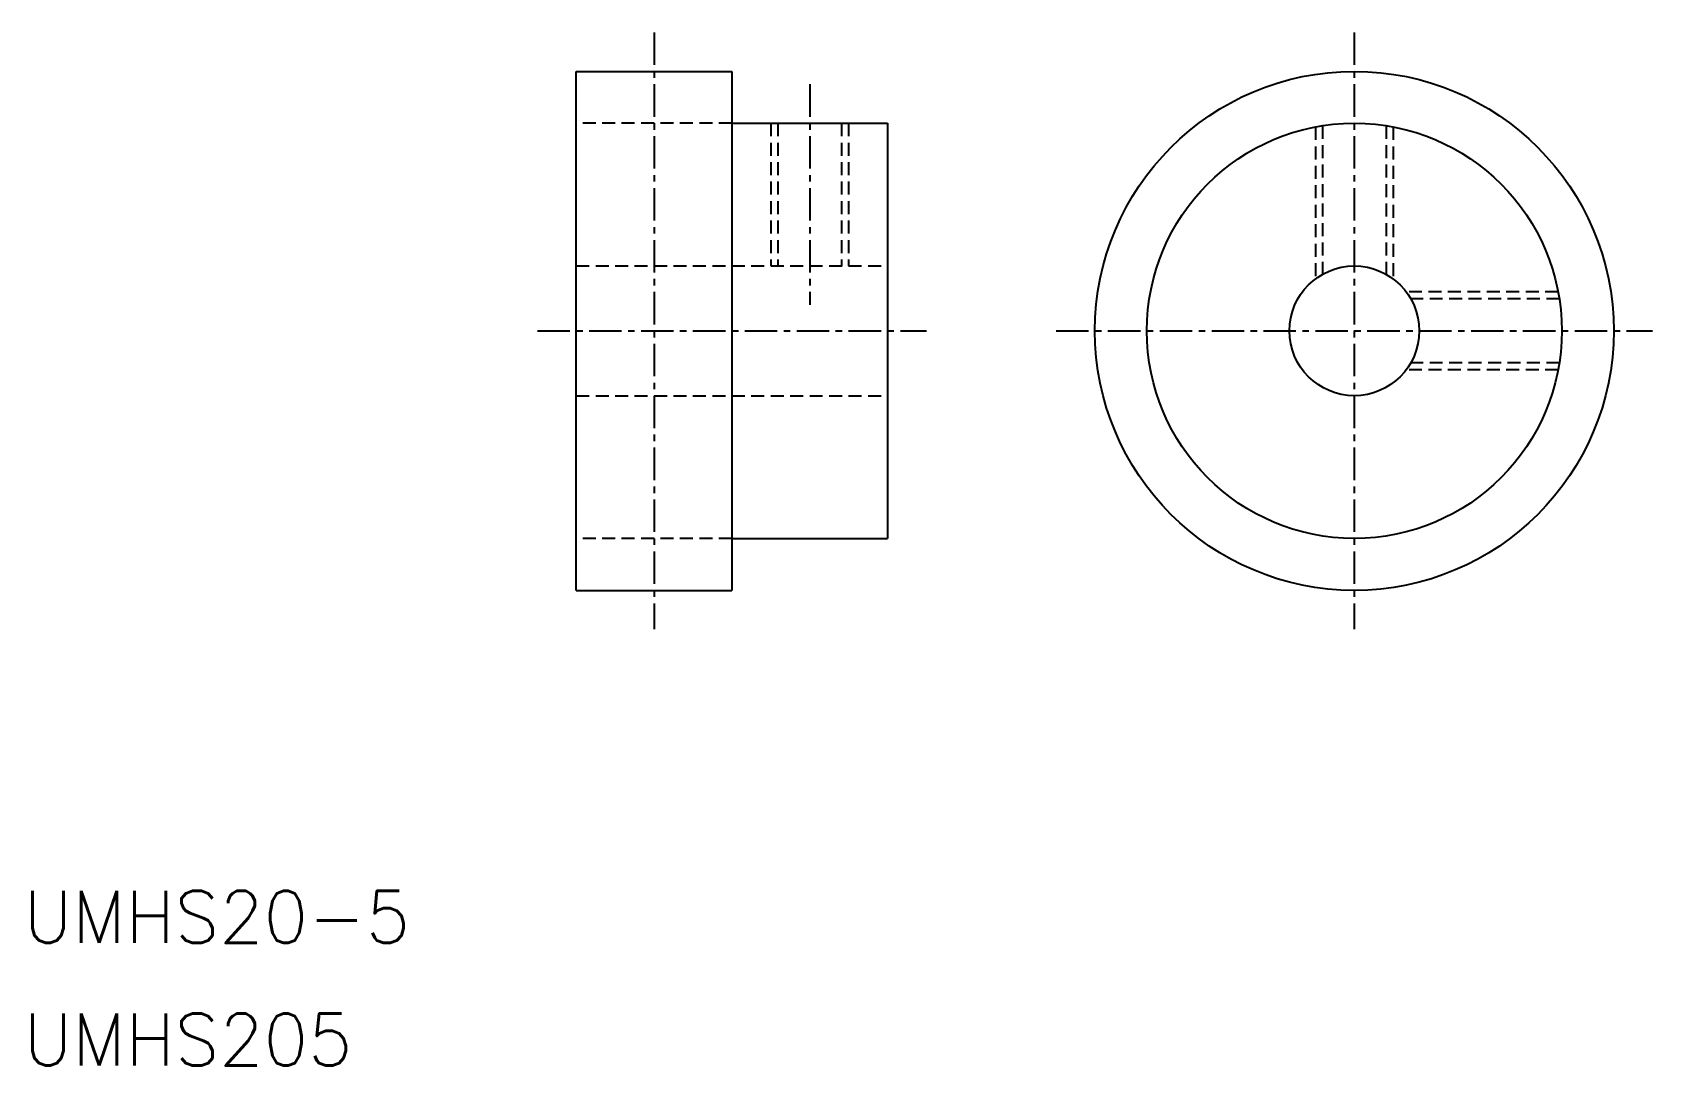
# Model space of a CAD drawing. Extents: x 29 to 91.5, y 21.7 to 61.5.
import ezdxf

# ---------------------------------------------------------------- set-up
doc = ezdxf.new("R2010")
doc.units = 0
doc.linetypes.add('CENTER', pattern=[2, 1.25, -0.25, 0.25, -0.25])
doc.linetypes.add('DASHED', pattern=[0.75, 0.5, -0.25])
doc.layers.get('0').update_dxf_attribs({"linetype": 'CONTINUOUS'})
doc.layers.add('CENTER', color=1, linetype='CENTER')
doc.styles.get("Standard").update_dxf_attribs({"font": 'txt.shx'})

msp = doc.modelspace()

# ---------------------------------------------------------------- linework, layer by layer
at = {"color": 7, "linetype": 'CONTINUOUS'}
for p, q in [((50, 40), (50, 60)), ((50, 60), (56, 60)), ((56, 60), (56, 40)), ((56, 58), (62, 58)), ((62, 58), (62, 42)), ((56, 42), (62, 42)), ((50, 40), (56, 40))]:
    msp.add_line(p, q, dxfattribs=at)
at = {"color": 3, "linetype": 'DASHED'}
for p, q in [((56, 58), (50, 58)), ((57.5, 58), (57.5, 52.5)), ((57.77, 58), (57.77, 52.5)), ((60.23, 58), (60.23, 52.5)), ((60.5, 58), (60.5, 52.5)), ((78.5, 57.858), (78.5, 52)), ((78.77, 57.905), (78.77, 52.177)), ((81.23, 57.905), (81.23, 52.177)), ((81.5, 57.858), (81.5, 52)), ((50, 52.5), (62, 52.5)), ((87.858, 51.5), (82, 51.5)), ((87.905, 51.229), (82.177, 51.229)), ((87.905, 48.77), (82.177, 48.77)), ((87.858, 48.5), (82, 48.5)), ((50, 47.5), (62, 47.5)), ((56, 42), (50, 42))]:
    msp.add_line(p, q, dxfattribs=at)
at = {"color": 7, "linetype": 'CONTINUOUS'}
for radius in [10, 8, 2.5]:
    msp.add_circle((80, 50), radius, dxfattribs=at)
at = {"layer": 'CENTER', "color": 1, "linetype": 'CENTER'}
for p, q in [((53, 61.5), (53, 38.5)), ((80, 61.5), (80, 38.5)), ((59, 59.5), (59, 51)), ((48.5, 50), (63.5, 50)), ((68.5, 50), (91.5, 50))]:
    msp.add_line(p, q, dxfattribs=at)

# ---------------------------------------------------------------- texts
at = {"color": 7, "linetype": 'CONTINUOUS'}
for s, p in [('UMHS20-5', (28.688, 26.416)), ('UMHS205', (28.688, 21.688))]:
    msp.add_text(s, height=2, dxfattribs=at).set_placement(p)

doc.saveas('drawing.dxf')
